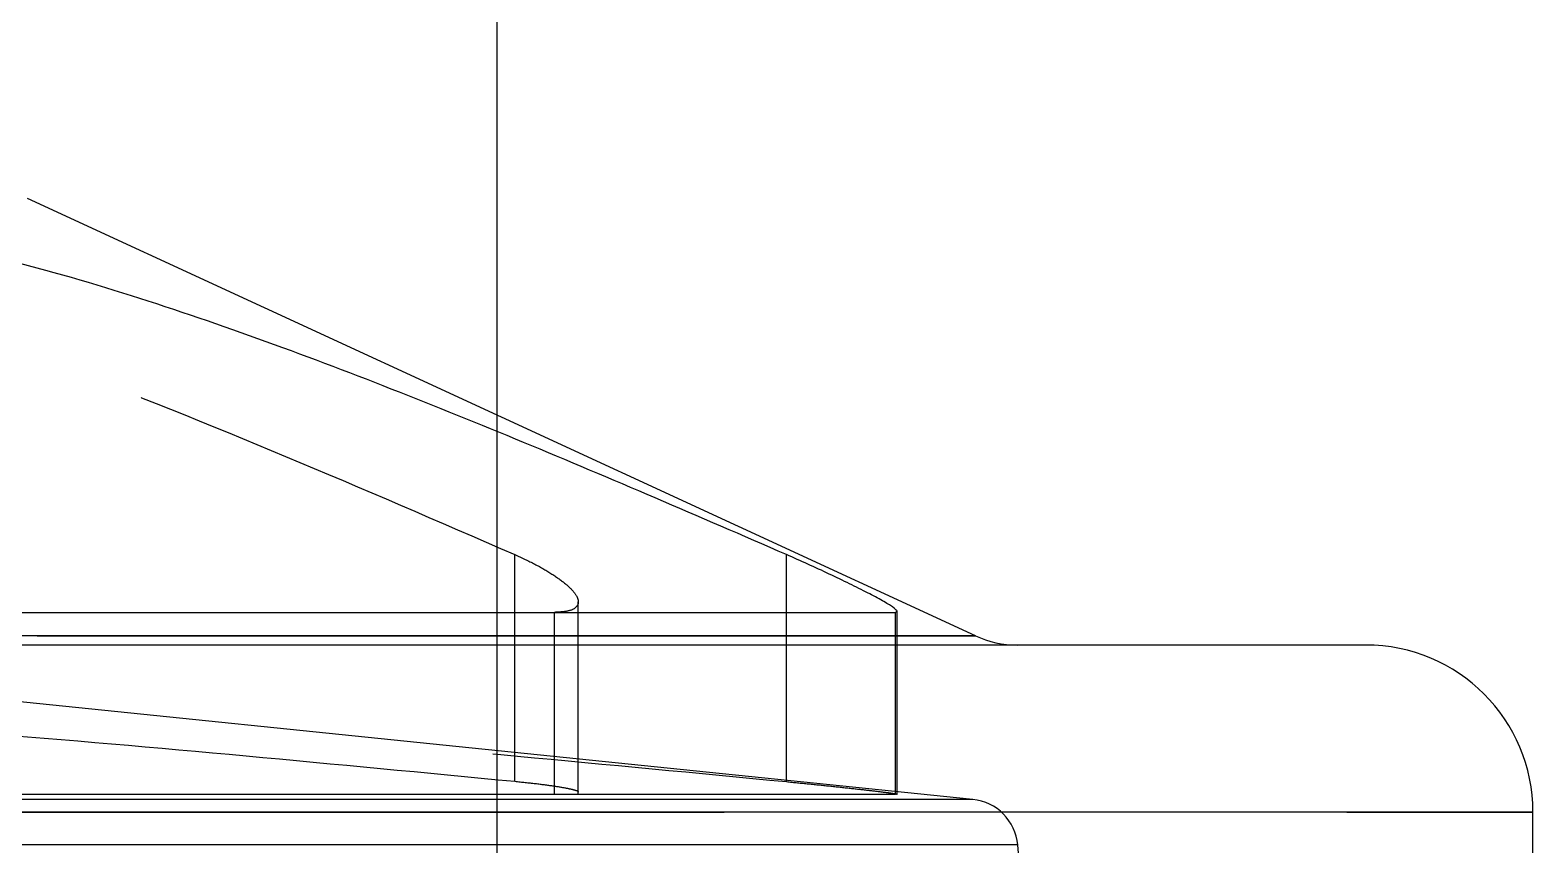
# Model space of a CAD drawing. Header units: metres. Extents: x 0 to 21025, y 0 to 14850.
# Drawn here: x 2112.7 to 2208.6, y 8949.6 to 9001.6 of the extents above; entities that cross this region are included whole.
import ezdxf

# ---------------------------------------------------------------- set-up
doc = ezdxf.new("R2010")
doc.units = ezdxf.units.M
doc.header["$LTSCALE"] = 25
doc.linetypes.add('HIDDEN2', pattern=[4.7625, 3.175, -1.5875])
for name, color, linetype in [('SL1', 8, 'Continuous'), ('SL4', 4, 'Continuous'), ('ST1', 7, 'HIDDEN2')]:
    doc.layers.add(name, color=color, linetype=linetype)

msp = doc.modelspace()

# ---------------------------------------------------------------- linework, layer by layer
at = {"layer": 'SL1'}
for p, q in [((2142.517, 8977.054), (2142.517, 9003.134)), ((2142.517, 8930.384), (2142.517, 8977.054))]:
    msp.add_line(p, q, dxfattribs=at)
at = {"layer": 'SL4'}
for p, q in [((2173.012, 8962.973), (2112.564, 8990.884)), ((2160.969, 8964.47), (2160.969, 8968.155)), ((2020.956, 8964.47), (2167.913, 8964.47)), ((2167.913, 8964.47), (2167.996, 8964.537)), ((2114.608, 8962.384), (1969.231, 8962.384)), ((2173.012, 8962.973), (2107.851, 8962.973)), ((2197.897, 8962.384), (2114.608, 8962.384)), ((2117.504, 8951.717), (1958.564, 8951.717)), ((2208.564, 8951.717), (2117.504, 8951.717)), ((2208.564, 8945.263), (2208.564, 8951.717))]:
    msp.add_line(p, q, dxfattribs=at)
for centre, radius, start, end in [((2175.695, 8968.784), 6.4, 245.21598, 270), ((2197.897, 8951.717), 10.667, 0, 90)]:
    msp.add_arc(centre, radius, start, end, dxfattribs=at)
for points, knots in [([(2160.969, 8968.155), (2155.393, 8970.57), (2144.247, 8975.397), (2130.139, 8980.99), (2118.662, 8984.921), (2109.913, 8987.406), (2101.006, 8989.143), (2092.271, 8989.741), (2083.848, 8989.16), (2075.856, 8987.693), (2068.042, 8985.598), (2060.381, 8983.102), (2050.377, 8979.448), (2038.067, 8974.48), (2028.348, 8970.265), (2023.483, 8968.155)], [0, 0, 0, 0, 0.125548, 0.25094, 0.313675, 0.376629, 0.439322, 0.501678, 0.558004, 0.614337, 0.670086, 0.725612, 0.781127, 0.890435, 1, 1, 1, 1]), ([(2168.022, 8964.558), (2167.951, 8964.632), (2167.809, 8964.781), (2167.124, 8965.192), (2166.177, 8965.7), (2165.01, 8966.286), (2163.708, 8966.911), (2162.33, 8967.551), (2161.423, 8967.953), (2160.969, 8968.155)], [0, 0, 0, 0, 0.142813, 0.285703, 0.428598, 0.571476, 0.714276, 0.856962, 1, 1, 1, 1])]:
    msp.add_open_spline(points, degree=3, knots=knots, dxfattribs=at)
at = {"layer": 'ST1'}
for p, q in [((2143.646, 8953.666), (2143.646, 8968.155)), ((2147.693, 8952.842), (2147.693, 8965.142)), ((2146.172, 8952.847), (2146.172, 8964.47)), ((2160.969, 8953.666), (2160.969, 8964.47)), ((2167.913, 8952.847), (2167.913, 8964.47)), ((2168.033, 8952.842), (2168.033, 8964.537)), ((1994.116, 8962.973), (2173.012, 8962.973)), ((2172.85, 8952.531), (2106.064, 8959.384)), ((2167.913, 8952.847), (2020.956, 8952.847)), ((2168.004, 8952.861), (2167.913, 8952.847)), ((1958.564, 8951.717), (2208.564, 8951.717)), ((2172.825, 8952.531), (1994.303, 8952.531)), ((2175.706, 8949.627), (1991.437, 8949.627)), ((2176.8, 8937.18), (2175.711, 8949.627))]:
    msp.add_line(p, q, dxfattribs=at)
msp.add_arc((2172.523, 8949.348), 3.2, 5, 84.14182, dxfattribs=at)
for points, knots in [([(2006.16, 8968.155), (2011.736, 8970.57), (2022.881, 8975.397), (2036.989, 8980.99), (2048.466, 8984.921), (2057.216, 8987.406), (2066.122, 8989.143), (2074.857, 8989.741), (2083.281, 8989.16), (2091.272, 8987.693), (2099.086, 8985.598), (2106.747, 8983.102), (2116.751, 8979.448), (2129.061, 8974.48), (2138.78, 8970.265), (2143.646, 8968.155)], [0, 0, 0, 0, 0.125548, 0.25094, 0.313675, 0.376629, 0.439322, 0.501678, 0.558004, 0.614337, 0.670086, 0.725612, 0.781127, 0.890435, 1, 1, 1, 1]), ([(2143.646, 8968.155), (2144.081, 8967.953), (2144.951, 8967.551), (2146.045, 8966.911), (2146.914, 8966.286), (2147.497, 8965.702), (2147.75, 8965.191), (2147.624, 8964.792), (2147.127, 8964.522), (2146.491, 8964.487), (2146.172, 8964.47)], [0, 0, 0, 0, 0.124975, 0.249964, 0.374956, 0.499832, 0.624681, 0.749518, 0.874353, 1, 1, 1, 1]), ([(2143.646, 8953.666), (2137.933, 8954.216), (2126.507, 8955.315), (2109.351, 8956.818), (2092.158, 8958.052), (2074.908, 8958.603), (2057.656, 8958.052), (2040.46, 8956.819), (2023.302, 8955.316), (2011.874, 8954.216), (2006.16, 8953.666)], [0, 0, 0, 0, 0.124879, 0.249755, 0.374717, 0.499956, 0.625212, 0.750198, 0.875098, 1, 1, 1, 1]), ([(2023.483, 8953.666), (2029.196, 8954.216), (2040.622, 8955.315), (2057.777, 8956.818), (2074.97, 8958.052), (2092.22, 8958.603), (2109.472, 8958.052), (2126.668, 8956.819), (2143.827, 8955.316), (2155.255, 8954.216), (2160.969, 8953.666)], [0, 0, 0, 0, 0.124879, 0.249755, 0.374717, 0.499956, 0.625212, 0.750198, 0.875098, 1, 1, 1, 1]), ([(2147.683, 8952.995), (2147.686, 8952.997), (2147.747, 8953.026), (2147.523, 8953.108), (2146.997, 8953.236), (2146.111, 8953.38), (2144.986, 8953.528), (2144.092, 8953.62), (2143.646, 8953.666)], [0, 0, 0, 0, 0.010905, 0.208844, 0.406744, 0.604611, 0.802737, 1, 1, 1, 1]), ([(2160.969, 8953.666), (2161.435, 8953.62), (2162.368, 8953.528), (2163.8, 8953.38), (2165.139, 8953.237), (2166.309, 8953.105), (2167.221, 8952.995), (2167.849, 8952.91), (2167.967, 8952.88), (2168.026, 8952.865)], [0, 0, 0, 0, 0.142698, 0.285733, 0.428775, 0.571469, 0.714329, 0.857192, 1, 1, 1, 1])]:
    msp.add_open_spline(points, degree=3, knots=knots, dxfattribs=at)

doc.saveas('drawing.dxf')
